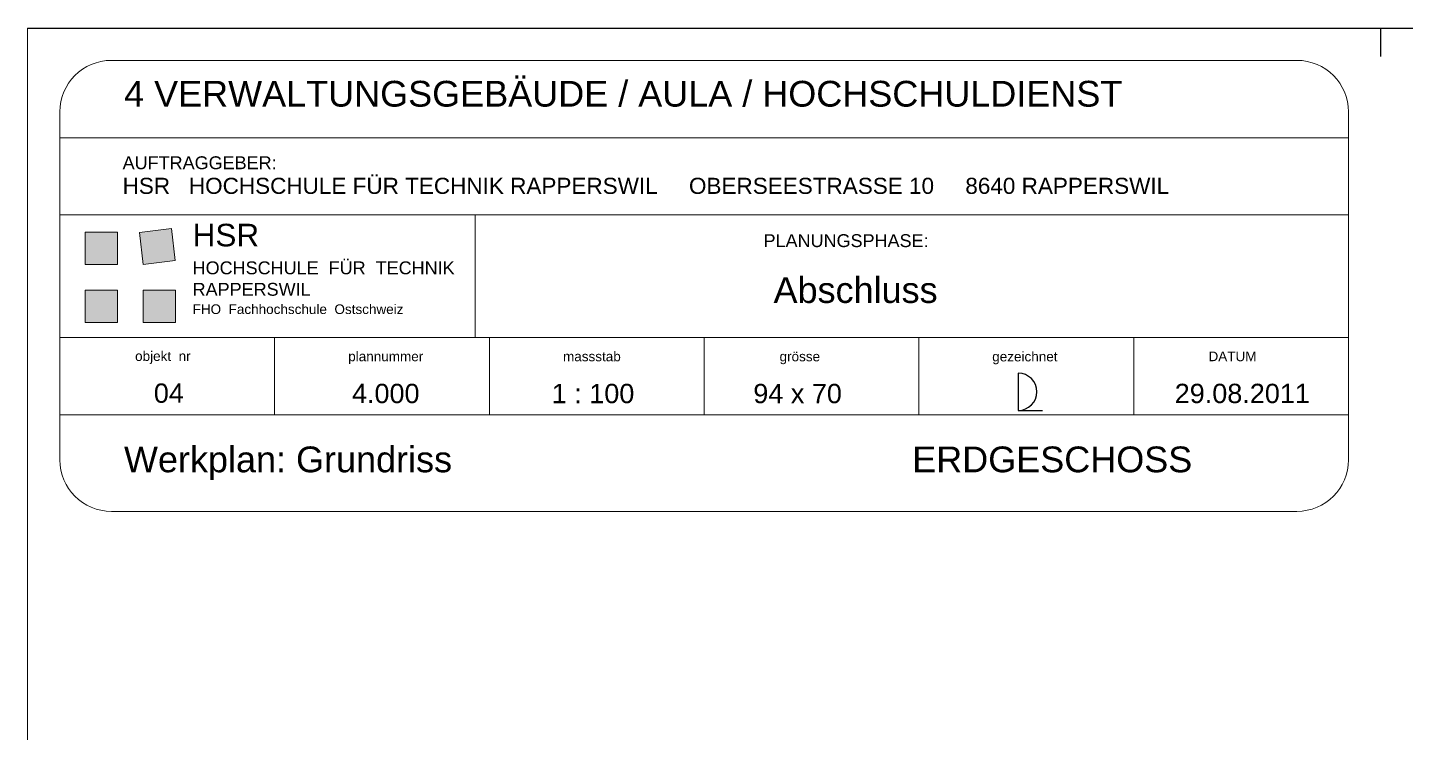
# Model space of a CAD drawing. Header units: metres. Extents: x 5.3 to 99.3, y 16.8 to 86.8.
# Drawn here: x 5.32 to 26.72, y 75.81 to 86.76 of the extents above; entities that cross this region are included whole.
import ezdxf

# ---------------------------------------------------------------- set-up
doc = ezdxf.new("R2010")
doc.units = ezdxf.units.M
doc.layers.add('LAYOUT', color=7, linetype='Continuous')
doc.styles.get("Standard").update_dxf_attribs({"font": 'arial.ttf'})

msp = doc.modelspace()

# ---------------------------------------------------------------- hatches: boundary and pattern name
at = {"layer": 'LAYOUT', "lineweight": 18, "transparency": 33554687}
h = msp.add_hatch(color=152, dxfattribs=at)
h.dxf.hatch_style = 1
h.paths.add_polyline_path([(6.71191, 83.58703), (6.21191, 83.58703), (6.21191, 83.08703), (6.71191, 83.08703)])
h = msp.add_hatch(color=253, dxfattribs=at)
h.dxf.hatch_style = 1
h.paths.add_polyline_path([(7.54891, 83.64293), (7.05246, 83.58348), (7.11191, 83.08703), (7.60836, 83.14648)])
h = msp.add_hatch(color=152, dxfattribs=at)
h.dxf.hatch_style = 1
h.paths.add_polyline_path([(6.71191, 82.68703), (6.21191, 82.68703), (6.21191, 82.18703), (6.71191, 82.18703)])
h.paths.add_polyline_path([(7.61191, 82.68703), (7.11191, 82.68703), (7.11191, 82.18703), (7.61191, 82.18703)])

# ---------------------------------------------------------------- linework, layer by layer
at = {"layer": 'LAYOUT', "color": 7, "lineweight": 25, "transparency": 33554687}
for p, q in [((5.31782, 86.75395), (99.31782, 86.75395)), ((20.69275, 81.39885), (20.69275, 80.82136)), ((20.69275, 80.82136), (21.06904, 80.82136))]:
    msp.add_line(p, q, dxfattribs=at)
at = {"layer": 'LAYOUT', "lineweight": 18, "transparency": 33554687}
msp.add_line((5.31782, 16.75395), (5.31782, 86.75395), dxfattribs=at)
at = {"layer": 'LAYOUT', "lineweight": 18}
for p, q in [((25.01782, 86.25395), (6.61782, 86.25395)), ((5.81782, 85.45395), (5.81782, 80.05395)), ((25.81782, 80.05395), (25.81782, 85.45395)), ((25.81782, 85.05395), (5.81782, 85.05395)), ((25.81782, 83.85395), (5.81782, 83.85395)), ((12.26676, 81.95395), (12.26676, 83.85395)), ((6.21191, 83.58703), (6.21191, 83.08703)), ((6.71191, 83.58703), (6.21191, 83.58703)), ((6.71191, 83.08703), (6.71191, 83.58703)), ((7.54891, 83.64293), (7.05246, 83.58348)), ((7.05246, 83.58348), (7.11191, 83.08703)), ((7.60836, 83.14648), (7.54891, 83.64293)), ((6.21191, 83.08703), (6.71191, 83.08703)), ((7.11191, 83.08703), (7.60836, 83.14648)), ((6.21191, 82.68703), (6.21191, 82.18703)), ((6.71191, 82.68703), (6.21191, 82.68703)), ((6.71191, 82.18703), (6.71191, 82.68703)), ((7.11191, 82.68703), (7.11191, 82.18703)), ((7.61191, 82.68703), (7.11191, 82.68703)), ((7.61191, 82.18703), (7.61191, 82.68703)), ((6.21191, 82.18703), (6.71191, 82.18703)), ((7.11191, 82.18703), (7.61191, 82.18703)), ((5.81782, 81.95395), (25.81782, 81.95395)), ((9.15112, 80.75395), (9.15112, 81.95395)), ((12.48445, 80.75395), (12.48445, 81.95395)), ((15.81778, 80.75395), (15.81778, 81.95395)), ((19.15111, 80.75395), (19.15111, 81.95395)), ((22.48444, 80.75395), (22.48444, 81.95395)), ((5.81782, 80.75395), (25.81782, 80.75395)), ((6.61782, 79.25395), (25.01782, 79.25395))]:
    msp.add_line(p, q, dxfattribs=at)
at = {"layer": 'LAYOUT', "color": 7, "linetype": 'Continuous', "const_width": 0.018}
msp.add_lwpolyline([(26.31782, 86.30929), (26.31782, 86.75395)], dxfattribs=at)
at = {"layer": 'LAYOUT', "lineweight": 18}
for centre, start, end in [((6.61782, 85.45395), 90, 180), ((25.01782, 85.45395), 0, 90), ((6.61782, 80.05395), 180, 270), ((25.01782, 80.05395), 270, 0)]:
    msp.add_arc(centre, 0.8, start, end, dxfattribs=at)
at = {"layer": 'LAYOUT', "color": 7, "lineweight": 25, "transparency": 33554687}
msp.add_arc((20.69275, 81.1101), 0.28874, 270, 90, dxfattribs=at)

# ---------------------------------------------------------------- texts
at = {"layer": 'LAYOUT', "lineweight": 18, "attachment_point": 1}
for s, width, insert, char_height in [('\\P{\\H2x;4 VERWALTUNGSGEBÄUDE / AULA / HOCHSCHULDIENST}', 18.0793189, (6.81573, 86.26941), 0.2), ('AUFTRAGGEBER:\\P{\\H1.25x;HSR   HOCHSCHULE FÜR TECHNIK RAPPERSWIL     OBERSEESTRASSE 10     8640 RAPPERSWIL\\H1.2x; }', 18.0793189, (6.79263, 84.76492), 0.2), ('                                                    PLANUNGSPHASE:\\P\\P{\\H2x;                           Abschluss}', 13.1142708, (12.70355, 83.55565), 0.2), ('               objekt  nr\\P\\P{\\H2x;          04}', 2.773595, (6.11309, 81.7388), 0.15), ('               plannummer\\P\\P{\\H2x;        4.000}', 2.773595, (9.4209, 81.73422), 0.15), ('               massstab\\P\\P{\\H2x;      1 : 100}', 2.773595, (12.75435, 81.7334), 0.15), ('               grösse\\P\\P{\\H2x;    94 x 70}', 2.773595, (16.11519, 81.73294), 0.15), ('               gezeichnet', 2.773595, (19.41547, 81.73196), 0.15), ('               DATUM\\P\\P{\\H2x;   29.08.2011}', 2.773595, (22.77216, 81.73464), 0.15), ('Werkplan: Grundriss                                              ERDGESCHOSS', 18.2218637, (6.8138, 80.26065), 0.4)]:
    msp.add_mtext_dynamic_manual_height_columns(s, width=width, gutter_width=1, heights=[0], dxfattribs=dict(at, insert=insert, char_height=char_height))
at = {"layer": 'LAYOUT', "lineweight": 18}
note = msp.add_mtext_dynamic_manual_height_columns('{\\H0.875x;HSR}\\P{\\H0.5x;HOCHSCHULE  FÜR  TECHNIK\\PRAPPERSWIL\\P\\H0.75x;FHO  Fachhochschule  Ostschweiz\\P}', width=4.1334345, gutter_width=1, heights=[1.9, 0], dxfattribs=dict(at, insert=(7.8792, 83.7172), char_height=0.4, attachment_point=1))
for column, words in zip(note.columns.linked_columns, ['{\\H1.25x;\\P\\H0.6x;             }']):
    column.text = words

doc.saveas('drawing.dxf')
